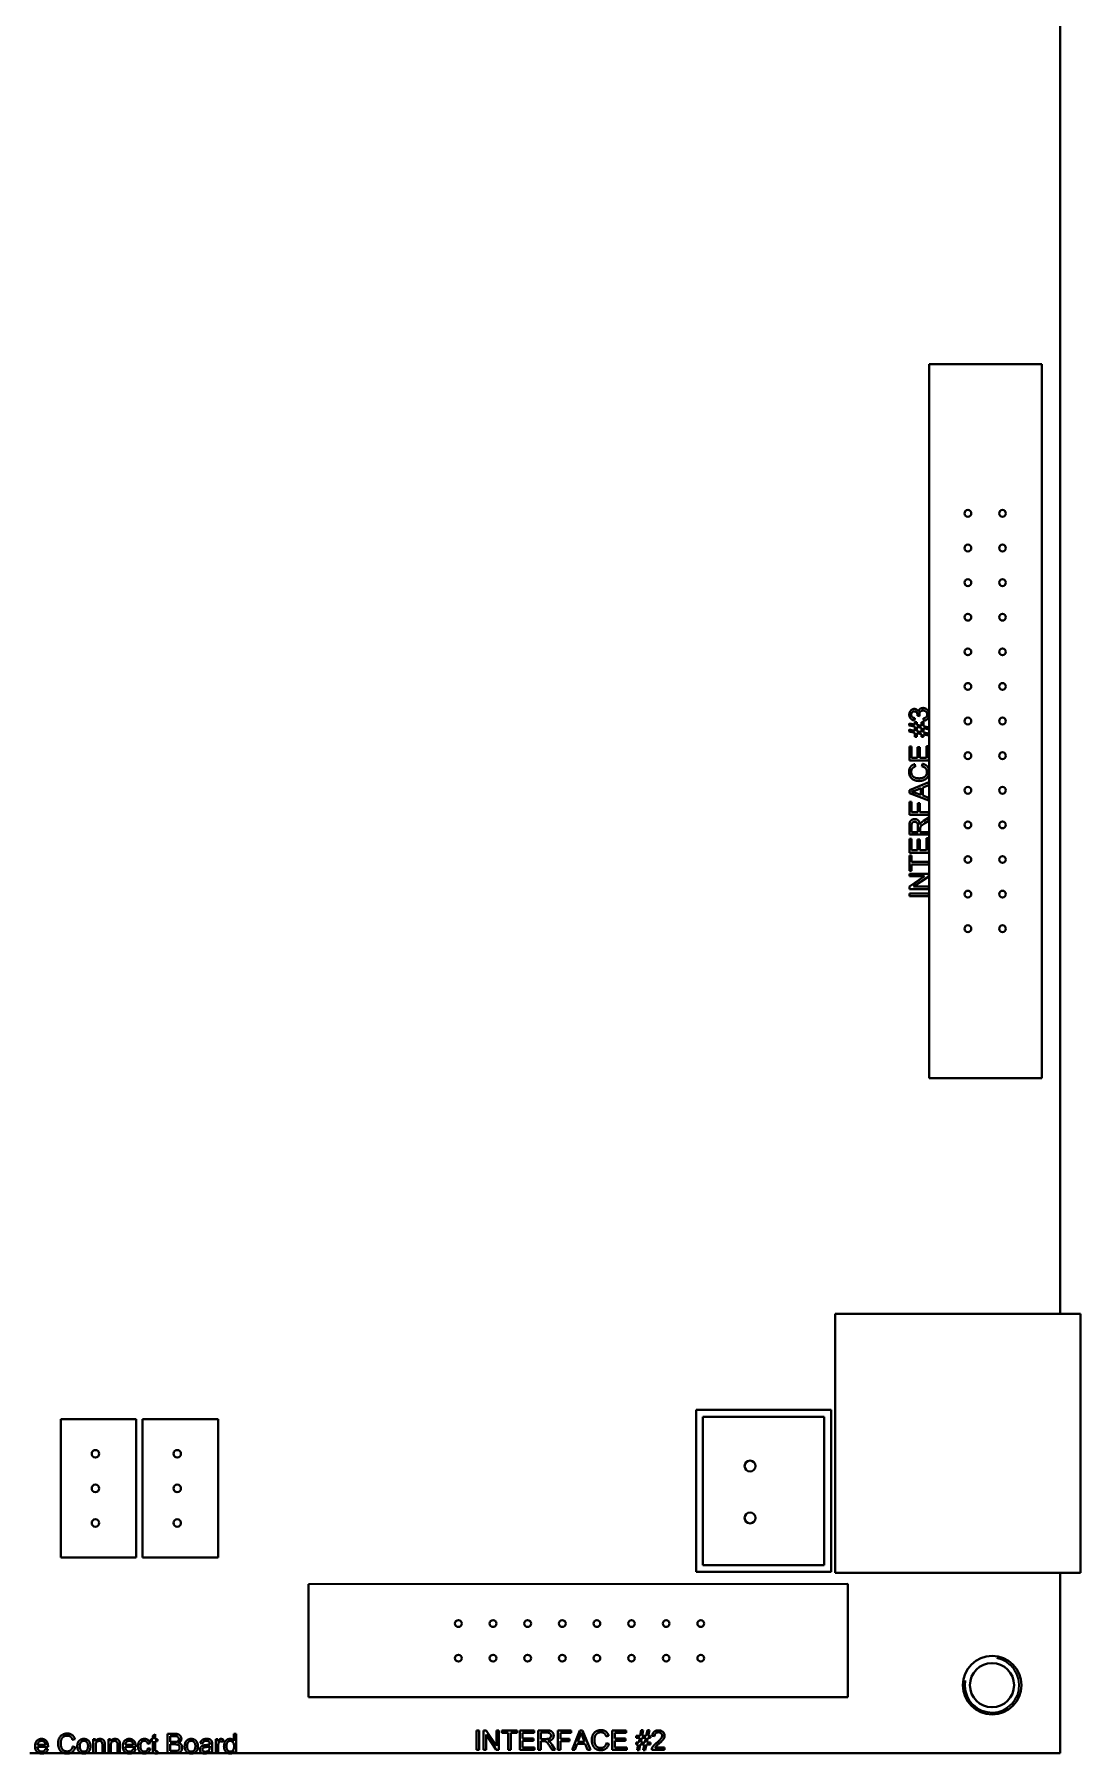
# Model space of a CAD drawing. Header units: millimetres. Extents: x 0 to 5887, y 0 to 4158.
# Drawn here: x 953 to 1029.8, y 2984.9 to 3111 of the extents above; entities that cross this region are included whole.
import ezdxf

# ---------------------------------------------------------------- set-up
doc = ezdxf.new("R2010")
doc.units = ezdxf.units.MM
doc.header["$LTSCALE"] = 7
doc.layers.add('가시적인 것(ISO)', color=3, linetype='Continuous', lineweight=40)
doc.layers.add('가시적인 좁은 것(ISO)', color=3, linetype='Continuous', lineweight=35)

msp = doc.modelspace()

# ---------------------------------------------------------------- linework, layer by layer
at = {"layer": '가시적인 것(ISO)'}
for p, q in [((1028.2836, 3017.1419), (1028.2836, 3197.8283)), ((1026.6698, 3086.8441), (1018.6815, 3086.842)), ((1018.6815, 3086.842), (1018.6815, 3034.4363)), ((1026.9365, 3086.8441), (1026.6698, 3086.8441)), ((1026.9365, 3034.4363), (1026.9365, 3086.8441)), ((1017.6179, 3060.8591), (1017.5863, 3060.6837)), ((1017.9729, 3061.0126), (1017.8193, 3061.0311)), ((1018.2713, 3060.6663), (1018.2484, 3060.8416)), ((1017.1975, 3060.4736), (1017.6157, 3060.3886)), ((1017.1975, 3060.3276), (1017.1975, 3060.4736)), ((1017.6157, 3060.2416), (1017.1975, 3060.3276)), ((1017.1975, 3060.0205), (1017.6157, 3059.9356)), ((1017.1975, 3059.8746), (1017.1975, 3060.0205)), ((1017.6157, 3059.7897), (1017.1975, 3059.8746)), ((1017.6157, 3060.5585), (1017.7605, 3060.5585)), ((1017.6157, 3060.3886), (1017.6157, 3060.5585)), ((1017.6157, 3059.9356), (1017.6157, 3060.2416)), ((1017.6157, 3059.4935), (1017.6157, 3059.7897)), ((1017.7605, 3060.5585), (1017.7605, 3060.3581)), ((1017.7605, 3060.3581), (1018.1145, 3060.2863)), ((1017.7605, 3060.2122), (1018.1145, 3060.1403)), ((1017.7605, 3059.9062), (1017.7605, 3060.2122)), ((1018.1145, 3059.8332), (1017.7605, 3059.9062)), ((1017.7605, 3059.7592), (1017.7605, 3059.4935)), ((1018.1145, 3059.6873), (1017.7605, 3059.7592)), ((1018.1145, 3060.5585), (1018.2593, 3060.5585)), ((1018.1145, 3060.2863), (1018.1145, 3060.5585)), ((1018.1145, 3060.1403), (1018.1145, 3059.8332)), ((1018.1145, 3059.4935), (1018.1145, 3059.6873)), ((1018.2593, 3060.5585), (1018.2593, 3060.2569)), ((1018.2593, 3060.2569), (1018.6742, 3060.1719)), ((1018.2593, 3060.1109), (1018.2593, 3059.8038)), ((1018.6742, 3060.026), (1018.2593, 3060.1109)), ((1018.2593, 3059.8038), (1018.6742, 3059.7189)), ((1018.6742, 3059.573), (1018.2593, 3059.6579)), ((1018.2593, 3059.6579), (1018.2593, 3059.4935)), ((1018.6742, 3060.1719), (1018.6742, 3060.026)), ((1018.6742, 3059.7189), (1018.6742, 3059.573)), ((1017.2215, 3058.7791), (1017.3903, 3058.7791)), ((1017.2215, 3057.7446), (1017.2215, 3058.7791)), ((1017.3903, 3058.7791), (1017.3903, 3057.934)), ((1017.7605, 3059.4935), (1017.6157, 3059.4935)), ((1017.827, 3058.7257), (1017.9958, 3058.7257)), ((1017.827, 3057.934), (1017.827, 3058.7257)), ((1017.9958, 3058.7257), (1017.9958, 3057.934)), ((1018.2593, 3059.4935), (1018.1145, 3059.4935)), ((1018.4814, 3058.8118), (1018.6502, 3058.8118)), ((1018.4814, 3057.934), (1018.4814, 3058.8118)), ((1018.6502, 3058.8118), (1018.6502, 3057.7446)), ((1018.6502, 3057.7446), (1017.2215, 3057.7446)), ((1017.3903, 3057.934), (1017.827, 3057.934)), ((1017.6124, 3057.4832), (1017.6571, 3057.297)), ((1017.9958, 3057.934), (1018.4814, 3057.934)), ((1018.1482, 3057.3177), (1018.1961, 3057.5072)), ((1017.2215, 3055.5644), (1018.6502, 3056.1481)), ((1018.6502, 3055.9325), (1018.2179, 3055.767)), ((1018.2179, 3055.767), (1018.2179, 3055.168)), ((1018.6502, 3056.1481), (1018.6502, 3055.9325)), ((1017.2215, 3055.3597), (1017.2215, 3055.5644)), ((1018.6502, 3054.8108), (1017.2215, 3055.3597)), ((1017.2215, 3054.7215), (1017.3903, 3054.7215)), ((1017.2215, 3053.7567), (1017.2215, 3054.7215)), ((1017.3903, 3054.7215), (1017.3903, 3053.9462)), ((1018.0644, 3055.2225), (1017.6451, 3055.3804)), ((1017.668, 3055.5579), (1018.0644, 3055.7082)), ((1017.8324, 3054.617), (1018.0012, 3054.617)), ((1017.8324, 3053.9462), (1017.8324, 3054.617)), ((1018.0012, 3054.617), (1018.0012, 3053.9462)), ((1018.0644, 3055.7082), (1018.0644, 3055.2225)), ((1018.2179, 3055.168), (1018.6502, 3055.0112)), ((1018.6502, 3055.0112), (1018.6502, 3054.8108)), ((1018.6502, 3053.7567), (1017.2215, 3053.7567)), ((1017.3903, 3053.9462), (1017.8324, 3053.9462)), ((1018.0012, 3053.9462), (1018.6502, 3053.9462)), ((1018.2615, 3053.3189), (1018.6502, 3053.5661)), ((1018.6502, 3053.3298), (1018.3529, 3053.1403)), ((1018.6502, 3053.9462), (1018.6502, 3053.7567)), ((1018.6502, 3053.5661), (1018.6502, 3053.3298)), ((1017.2215, 3052.3083), (1017.2215, 3052.9421)), ((1018.6502, 3052.3083), (1017.2215, 3052.3083)), ((1017.2215, 3052.0121), (1017.3903, 3052.0121)), ((1017.2215, 3050.9776), (1017.2215, 3052.0121)), ((1017.3794, 3052.4978), (1017.3794, 3052.9498)), ((1017.852, 3052.4978), (1017.3794, 3052.4978)), ((1017.3903, 3052.0121), (1017.3903, 3051.1671)), ((1017.852, 3052.904), (1017.852, 3052.4978)), ((1018.0154, 3052.7167), (1018.0154, 3052.4978)), ((1018.0154, 3052.4978), (1018.6502, 3052.4978)), ((1018.4814, 3052.0448), (1018.6502, 3052.0448)), ((1018.4814, 3051.1671), (1018.4814, 3052.0448)), ((1018.6502, 3052.4978), (1018.6502, 3052.3083)), ((1018.6502, 3052.0448), (1018.6502, 3050.9776)), ((1018.6502, 3050.9776), (1017.2215, 3050.9776)), ((1017.2215, 3050.7794), (1017.3903, 3050.7794)), ((1017.2215, 3049.6469), (1017.2215, 3050.7794)), ((1017.3903, 3051.1671), (1017.827, 3051.1671)), ((1017.3903, 3050.7794), (1017.3903, 3050.3068)), ((1017.827, 3051.9588), (1017.9958, 3051.9588)), ((1017.827, 3051.1671), (1017.827, 3051.9588)), ((1017.9958, 3051.9588), (1017.9958, 3051.1671)), ((1017.9958, 3051.1671), (1018.4814, 3051.1671)), ((1017.3903, 3049.6469), (1017.2215, 3049.6469)), ((1017.3903, 3050.3068), (1018.6502, 3050.3068)), ((1018.6502, 3050.1173), (1017.3903, 3050.1173)), ((1017.3903, 3050.1173), (1017.3903, 3049.6469)), ((1018.6502, 3050.3068), (1018.6502, 3050.1173)), ((1017.2215, 3049.4367), (1018.6502, 3049.4367)), ((1017.2215, 3049.2559), (1017.2215, 3049.4367)), ((1018.3431, 3049.2559), (1017.2215, 3049.2559)), ((1017.2215, 3048.5045), (1018.3431, 3049.2559)), ((1017.2215, 3048.3107), (1017.2215, 3048.5045)), ((1018.6502, 3048.3107), (1017.2215, 3048.3107)), ((1018.6502, 3049.2428), (1017.5286, 3048.4914)), ((1017.5286, 3048.4914), (1018.6502, 3048.4914)), ((1018.6502, 3049.4367), (1018.6502, 3049.2428)), ((1018.6502, 3048.4914), (1018.6502, 3048.3107)), ((1017.2215, 3047.9796), (1018.6502, 3047.9796)), ((1017.2215, 3047.7901), (1017.2215, 3047.9796)), ((1018.6502, 3047.7901), (1017.2215, 3047.7901)), ((1018.6502, 3047.9796), (1018.6502, 3047.7901)), ((1018.6815, 3034.4363), (1026.9365, 3034.4363)), ((1011.784, 3017.1419), (1011.784, 2998.1427)), ((1029.7832, 3017.1419), (1011.784, 3017.1419)), ((1029.7832, 2998.1427), (1029.7832, 3017.1419)), ((954.9736, 3009.4123), (954.9736, 2999.2523)), ((960.5108, 3009.4123), (954.9736, 3009.4123)), ((960.5108, 2999.2523), (960.5108, 3009.4123)), ((960.9736, 3009.4123), (960.9736, 2999.2523)), ((966.5108, 3009.4123), (960.9736, 3009.4123)), ((966.5108, 2999.2523), (966.5108, 3009.4123)), ((1011.4772, 3010.0867), (1001.5712, 3010.0867)), ((1001.5712, 3010.0867), (1001.5712, 2998.2)), ((1002.0712, 3009.5867), (1010.9772, 3009.5867)), ((1002.0712, 2998.7), (1002.0712, 3009.5867)), ((1010.9772, 3009.5867), (1010.9772, 2998.7)), ((1011.4772, 2998.2), (1011.4772, 3010.0867)), ((954.9736, 2999.2523), (960.5108, 2999.2523)), ((960.9736, 2999.2523), (966.5108, 2999.2523)), ((1001.5712, 2998.2), (1011.4772, 2998.2)), ((1010.9772, 2998.7), (1002.0712, 2998.7)), ((1011.784, 2998.1427), (1029.7832, 2998.1427)), ((1028.2836, 2984.8923), (1028.2836, 2998.1427)), ((1012.7186, 2997.3333), (973.1505, 2997.3096)), ((973.1505, 2997.3096), (973.1505, 2989.0174)), ((1012.7186, 2989.0148), (1012.7186, 2997.3333)), ((973.1505, 2989.0174), (978.4252, 2989.0148)), ((978.4252, 2989.0148), (1012.7186, 2989.0148)), ((985.4698, 2985.1423), (985.4698, 2986.5711)), ((985.4698, 2986.5711), (985.6593, 2986.5711)), ((985.6593, 2986.5711), (985.6593, 2985.1423)), ((985.9904, 2985.1423), (985.9904, 2986.5711)), ((985.9904, 2986.5711), (986.1842, 2986.5711)), ((986.1842, 2986.5711), (986.9356, 2985.4494)), ((986.9356, 2986.5711), (987.1164, 2986.5711)), ((986.9356, 2985.4494), (986.9356, 2986.5711)), ((987.1164, 2986.5711), (987.1164, 2985.1423)), ((987.3266, 2986.5711), (988.4591, 2986.5711)), ((987.3266, 2986.4023), (987.3266, 2986.5711)), ((987.797, 2986.4023), (987.3266, 2986.4023)), ((987.797, 2985.1423), (987.797, 2986.4023)), ((987.9865, 2986.4023), (987.9865, 2985.1423)), ((988.4591, 2986.4023), (987.9865, 2986.4023)), ((988.4591, 2986.5711), (988.4591, 2986.4023)), ((988.6573, 2985.1423), (988.6573, 2986.5711)), ((988.6573, 2986.5711), (989.6918, 2986.5711)), ((988.8468, 2986.4023), (988.8468, 2985.9656)), ((989.6918, 2986.4023), (988.8468, 2986.4023)), ((989.6918, 2986.5711), (989.6918, 2986.4023)), ((989.9881, 2985.1423), (989.9881, 2986.5711)), ((989.9881, 2986.5711), (990.6218, 2986.5711)), ((990.1775, 2986.4132), (990.6295, 2986.4132)), ((990.1775, 2985.9405), (990.1775, 2986.4132)), ((991.4364, 2985.1423), (991.4364, 2986.5711)), ((991.4364, 2986.5711), (992.4012, 2986.5711)), ((991.6259, 2986.4023), (991.6259, 2985.9601)), ((992.4012, 2986.4023), (991.6259, 2986.4023)), ((992.4012, 2986.5711), (992.4012, 2986.4023)), ((992.4905, 2985.1423), (993.0394, 2986.5711)), ((993.0394, 2986.5711), (993.2441, 2986.5711)), ((993.2441, 2986.5711), (993.8278, 2985.1423)), ((995.4243, 2985.1423), (995.4243, 2986.5711)), ((995.4243, 2986.5711), (996.4588, 2986.5711)), ((995.6138, 2986.4023), (995.6138, 2985.9656)), ((996.4588, 2986.4023), (995.6138, 2986.4023)), ((996.4588, 2986.5711), (996.4588, 2986.4023)), ((997.4694, 2986.1769), (997.5543, 2986.595)), ((997.5543, 2986.595), (997.7003, 2986.595)), ((997.7003, 2986.595), (997.6153, 2986.1769)), ((997.9213, 2986.1769), (998.0073, 2986.595)), ((998.0073, 2986.595), (998.1533, 2986.595)), ((998.1533, 2986.595), (998.0683, 2986.1769)), ((954.0355, 2985.3649), (953.2634, 2985.3649)), ((953.8515, 2985.5087), (953.2732, 2985.5087)), ((953.8493, 2985.2266), (954.0312, 2985.2038)), ((956.012, 2985.9301), (955.8258, 2985.8855)), ((955.8465, 2985.3943), (956.036, 2985.3464)), ((957.3569, 2984.8923), (957.3569, 2985.9279)), ((957.3569, 2985.9279), (957.5148, 2985.9279)), ((957.5148, 2985.9279), (957.5148, 2985.7809)), ((957.5322, 2985.4575), (957.5322, 2984.8923)), ((958.0223, 2984.8923), (958.0223, 2985.5218)), ((958.1976, 2985.5283), (958.1976, 2984.8923)), ((958.4666, 2984.8923), (958.4666, 2985.9279)), ((958.4666, 2985.9279), (958.6245, 2985.9279)), ((958.6245, 2985.9279), (958.6245, 2985.7809)), ((958.6419, 2985.4575), (958.6419, 2984.8923)), ((959.132, 2984.8923), (959.132, 2985.5218)), ((959.3073, 2985.5283), (959.3073, 2984.8923)), ((960.4703, 2985.3649), (959.6982, 2985.3649)), ((960.2863, 2985.5087), (959.708, 2985.5087)), ((960.2841, 2985.2266), (960.466, 2985.2038)), ((961.5179, 2985.623), (961.347, 2985.5969)), ((961.3622, 2985.2713), (961.5343, 2985.2484)), ((961.5865, 2985.9279), (961.7161, 2985.9279)), ((961.5865, 2985.7918), (961.5865, 2985.9279)), ((961.7161, 2985.7918), (961.5865, 2985.7918)), ((961.7161, 2986.1839), (961.8915, 2986.2895)), ((961.7161, 2985.9279), (961.7161, 2986.1839)), ((961.7161, 2985.1951), (961.7161, 2985.7918)), ((961.8915, 2986.2895), (961.8915, 2985.9279)), ((961.8915, 2985.9279), (962.0668, 2985.9279)), ((961.8915, 2985.7918), (961.8915, 2985.1853)), ((962.0668, 2985.7918), (961.8915, 2985.7918)), ((962.0668, 2985.9279), (962.0668, 2985.7918)), ((962.8073, 2984.8923), (962.8073, 2986.3211)), ((962.8073, 2986.3211), (963.3431, 2986.3211)), ((962.9968, 2986.1523), (963.2821, 2986.1523)), ((962.9968, 2985.721), (962.9968, 2986.1523)), ((963.305, 2985.721), (962.9968, 2985.721)), ((962.9968, 2985.5522), (963.3267, 2985.5522)), ((962.9968, 2985.0611), (962.9968, 2985.5522)), ((965.3773, 2985.6089), (965.2052, 2985.6317)), ((965.8957, 2985.4118), (965.8946, 2985.3475)), ((966.0721, 2985.5599), (966.0721, 2985.3257)), ((966.3421, 2984.8923), (966.3421, 2985.9279)), ((966.3421, 2985.9279), (966.5, 2985.9279)), ((966.5, 2985.9279), (966.5, 2985.7711)), ((966.5175, 2985.4346), (966.5175, 2984.8923)), ((966.9041, 2985.8953), (966.8431, 2985.7319)), ((967.6674, 2986.3211), (967.8428, 2986.3211)), ((967.6674, 2985.8092), (967.6674, 2986.3211)), ((967.8428, 2986.3211), (967.8428, 2984.8923)), ((985.6593, 2985.1423), (985.4698, 2985.1423)), ((986.1712, 2985.1423), (985.9904, 2985.1423)), ((986.1712, 2986.264), (986.1712, 2985.1423)), ((986.9226, 2985.1423), (986.1712, 2986.264)), ((987.1164, 2985.1423), (986.9226, 2985.1423)), ((987.9865, 2985.1423), (987.797, 2985.1423)), ((989.7245, 2985.1423), (988.6573, 2985.1423)), ((988.8468, 2985.9656), (989.6385, 2985.9656)), ((988.8468, 2985.7968), (988.8468, 2985.3111)), ((989.6385, 2985.7968), (988.8468, 2985.7968)), ((988.8468, 2985.3111), (989.7245, 2985.3111)), ((989.6385, 2985.9656), (989.6385, 2985.7968)), ((989.7245, 2985.3111), (989.7245, 2985.1423)), ((990.1775, 2985.1423), (989.9881, 2985.1423)), ((990.5837, 2985.9405), (990.1775, 2985.9405)), ((990.1775, 2985.7772), (990.1775, 2985.1423)), ((990.3964, 2985.7772), (990.1775, 2985.7772)), ((991.0095, 2985.1423), (990.82, 2985.4396)), ((990.9986, 2985.5311), (991.2458, 2985.1423)), ((991.2458, 2985.1423), (991.0095, 2985.1423)), ((991.6259, 2985.1423), (991.4364, 2985.1423)), ((991.6259, 2985.9601), (992.2967, 2985.9601)), ((991.6259, 2985.7914), (991.6259, 2985.1423)), ((992.2967, 2985.7914), (991.6259, 2985.7914)), ((992.2967, 2985.9601), (992.2967, 2985.7914)), ((992.6909, 2985.1423), (992.4905, 2985.1423)), ((992.8477, 2985.5746), (992.6909, 2985.1423)), ((993.4467, 2985.5746), (992.8477, 2985.5746)), ((992.9022, 2985.7282), (993.0601, 2986.1475)), ((993.3879, 2985.7282), (992.9022, 2985.7282)), ((993.2376, 2986.1246), (993.3879, 2985.7282)), ((993.6122, 2985.1423), (993.4467, 2985.5746)), ((993.8278, 2985.1423), (993.6122, 2985.1423)), ((995.1629, 2986.1801), (994.9767, 2986.1355)), ((994.9974, 2985.6443), (995.1869, 2985.5964)), ((996.4915, 2985.1423), (995.4243, 2985.1423)), ((995.6138, 2985.9656), (996.4054, 2985.9656)), ((995.6138, 2985.7968), (995.6138, 2985.3111)), ((996.4054, 2985.7968), (995.6138, 2985.7968)), ((995.6138, 2985.3111), (996.4915, 2985.3111)), ((996.4054, 2985.9656), (996.4054, 2985.7968)), ((996.4915, 2985.3111), (996.4915, 2985.1423)), ((997.1732, 2986.1769), (997.4694, 2986.1769)), ((997.1732, 2986.032), (997.1732, 2986.1769)), ((997.4389, 2986.032), (997.1732, 2986.032)), ((997.1732, 2985.6781), (997.367, 2985.6781)), ((997.1732, 2985.5333), (997.1732, 2985.6781)), ((997.3376, 2985.5333), (997.1732, 2985.5333)), ((997.2527, 2985.1184), (997.3376, 2985.5333)), ((997.3986, 2985.1184), (997.2527, 2985.1184)), ((997.367, 2985.6781), (997.4389, 2986.032)), ((997.4835, 2985.5333), (997.3986, 2985.1184)), ((997.7906, 2985.5333), (997.4835, 2985.5333)), ((997.5129, 2985.6781), (997.5859, 2986.032)), ((997.82, 2985.6781), (997.5129, 2985.6781)), ((997.5859, 2986.032), (997.8919, 2986.032)), ((997.6153, 2986.1769), (997.9213, 2986.1769)), ((997.7057, 2985.1184), (997.7906, 2985.5333)), ((997.8516, 2985.1184), (997.7057, 2985.1184)), ((997.8919, 2986.032), (997.82, 2985.6781)), ((997.9366, 2985.5333), (997.8516, 2985.1184)), ((998.2382, 2985.5333), (997.9366, 2985.5333)), ((998.0378, 2986.032), (997.966, 2985.6781)), ((997.966, 2985.6781), (998.2382, 2985.6781)), ((998.2382, 2986.032), (998.0378, 2986.032)), ((998.0683, 2986.1769), (998.2382, 2986.1769)), ((998.2382, 2986.1769), (998.2382, 2986.032)), ((998.2382, 2985.6781), (998.2382, 2985.5333)), ((999.2662, 2985.1423), (998.3221, 2985.1423)), ((998.5355, 2986.1453), (998.3547, 2986.1638)), ((998.566, 2985.3111), (999.2662, 2985.3111)), ((999.2662, 2985.3111), (999.2662, 2985.1423)), ((952.7097, 2984.8923), (953.4074, 2984.8923)), ((953.7429, 2984.8923), (955.2337, 2984.8923)), ((955.6286, 2984.8923), (956.5045, 2984.8923)), ((956.8224, 2984.8923), (957.3569, 2984.8923)), ((957.5322, 2984.8923), (957.3569, 2984.8923)), ((957.5322, 2984.8923), (958.0223, 2984.8923)), ((958.1976, 2984.8923), (958.0223, 2984.8923)), ((958.1976, 2984.8923), (958.4666, 2984.8923)), ((958.6419, 2984.8923), (958.4666, 2984.8923)), ((958.6419, 2984.8923), (959.132, 2984.8923)), ((959.3073, 2984.8923), (959.132, 2984.8923)), ((959.3073, 2984.8923), (959.8422, 2984.8923)), ((960.1777, 2984.8923), (960.9444, 2984.8923)), ((961.2528, 2984.8923), (961.8493, 2984.8923)), ((962.0668, 2985.0491), (962.0918, 2984.8934)), ((962.0865, 2984.8923), (962.8073, 2984.8923)), ((963.3518, 2984.8923), (962.8073, 2984.8923)), ((963.3529, 2985.0611), (962.9968, 2985.0611)), ((963.3518, 2984.8923), (964.3822, 2984.8923)), ((964.7002, 2984.8923), (965.3713, 2984.8923)), ((965.6897, 2984.8923), (965.9447, 2984.8923)), ((966.1276, 2984.8923), (965.9447, 2984.8923)), ((966.1276, 2984.8923), (966.3421, 2984.8923)), ((966.5175, 2984.8923), (966.3421, 2984.8923)), ((966.5175, 2984.8923), (967.2539, 2984.8923)), ((967.5248, 2984.8923), (967.6805, 2984.8923)), ((967.6805, 2984.8923), (967.6805, 2985.023)), ((967.8428, 2984.8923), (967.6805, 2984.8923)), ((967.8428, 2984.8923), (1028.2836, 2984.8923))]:
    msp.add_line(p, q, dxfattribs=at)
for centre, radius in [((1021.5136, 3075.8823), 0.2499), ((1024.0536, 3075.8823), 0.2499), ((1021.5136, 3073.3423), 0.2499), ((1024.0536, 3073.3423), 0.2499), ((1021.5136, 3070.8023), 0.2499), ((1024.0536, 3070.8023), 0.2499), ((1021.5136, 3068.2623), 0.2499), ((1024.0536, 3068.2623), 0.2499), ((1021.5136, 3065.7223), 0.2499), ((1024.0536, 3065.7223), 0.2499), ((1021.5136, 3063.1823), 0.2499), ((1024.0536, 3063.1823), 0.2499), ((1021.5136, 3060.6423), 0.2499), ((1024.0536, 3060.6423), 0.2499), ((1021.5136, 3058.1023), 0.2499), ((1024.0536, 3058.1023), 0.2499), ((1021.5136, 3055.5623), 0.2499), ((1024.0536, 3055.5623), 0.2499), ((1021.5136, 3053.0223), 0.2499), ((1024.0536, 3053.0223), 0.2499), ((1021.5136, 3050.4823), 0.2499), ((1024.0536, 3050.4823), 0.2499), ((1021.5136, 3047.9423), 0.2499), ((1024.0536, 3047.9423), 0.2499), ((1021.5136, 3045.4023), 0.2499), ((1024.0536, 3045.4023), 0.2499), ((957.5136, 3006.8723), 0.2749), ((963.5136, 3006.8723), 0.2749), ((1005.5336, 3005.9719), 0.4), ((957.5136, 3004.3323), 0.2749), ((963.5136, 3004.3323), 0.2749), ((957.5136, 3001.7923), 0.2749), ((963.5136, 3001.7923), 0.2749), ((1005.5336, 3002.1624), 0.4), ((984.1402, 2994.4123), 0.2499), ((986.6802, 2994.4123), 0.2499), ((989.2202, 2994.4123), 0.2499), ((991.7602, 2994.4123), 0.2499), ((994.3002, 2994.4123), 0.2499), ((996.8402, 2994.4123), 0.2499), ((999.3802, 2994.4123), 0.2499), ((1001.9202, 2994.4123), 0.2499), ((984.1402, 2991.8723), 0.2499), ((986.6802, 2991.8723), 0.2499), ((989.2202, 2991.8723), 0.2499), ((991.7602, 2991.8723), 0.2499), ((994.3002, 2991.8723), 0.2499), ((996.8402, 2991.8723), 0.2499), ((999.3802, 2991.8723), 0.2499), ((1001.9202, 2991.8723), 0.2499), ((1023.2933, 2989.8923), 2.15), ((1023.2836, 2989.8923), 1.621)]:
    msp.add_circle(centre, radius, dxfattribs=at)
for points in [[(1017.216, 3061.1139), (1017.216, 3061.2304), (1017.3162, 3061.4275), (1017.4894, 3061.5321), (1017.5863, 3061.5321)], [(1017.5863, 3060.6837), (1017.4099, 3060.7164), (1017.216, 3060.944), (1017.216, 3061.1139)], [(1017.583, 3061.3513), (1017.4861, 3061.3513), (1017.3598, 3061.2206), (1017.3598, 3061.1172)], [(1017.3598, 3061.1172), (1017.3598, 3061.0148), (1017.4883, 3060.8787), (1017.6179, 3060.8591)], [(1017.8215, 3061.0594), (1017.8215, 3061.1716), (1017.7039, 3061.3513), (1017.583, 3061.3513)], [(1017.5863, 3061.5321), (1017.6789, 3061.5321), (1017.8313, 3061.433), (1017.876, 3061.3349)], [(1017.8193, 3061.0311), (1017.8215, 3061.0496), (1017.8215, 3061.0594)], [(1017.876, 3061.3349), (1017.9054, 3061.4624), (1018.0894, 3061.6018), (1018.2277, 3061.6018)], [(1018.231, 3061.4155), (1018.1101, 3061.4155), (1017.9533, 3061.2576), (1017.9533, 3061.1357)], [(1017.9533, 3061.1357), (1017.9533, 3061.0867), (1017.9729, 3061.0126)], [(1018.2277, 3061.6018), (1018.4139, 3061.6018), (1018.6742, 3061.3284), (1018.6742, 3061.1204)], [(1018.5294, 3061.1215), (1018.5294, 3061.2457), (1018.3573, 3061.4155), (1018.231, 3061.4155)], [(1018.2484, 3060.8416), (1018.3976, 3060.8721), (1018.5294, 3061.017), (1018.5294, 3061.1215)], [(1018.6742, 3061.1204), (1018.6742, 3060.932), (1018.4499, 3060.6837), (1018.2713, 3060.6663)], [(1017.1964, 3056.9191), (1017.1964, 3057.1336), (1017.4153, 3057.4255), (1017.6124, 3057.4832)], [(1017.6571, 3057.297), (1017.5014, 3057.2469), (1017.3587, 3057.0585), (1017.3587, 3056.9148)], [(1018.5119, 3056.8995), (1018.5119, 3057.0585), (1018.329, 3057.2785), (1018.1482, 3057.3177)], [(1018.1961, 3057.5072), (1018.4292, 3057.4473), (1018.6742, 3057.1391), (1018.6742, 3056.9158)], [(1017.925, 3056.2439), (1017.7017, 3056.2439), (1017.3685, 3056.4149), (1017.1964, 3056.7296), (1017.1964, 3056.9191)], [(1017.3587, 3056.9148), (1017.3587, 3056.7503), (1017.5166, 3056.5282), (1017.7823, 3056.4389), (1017.9239, 3056.4389)], [(1017.9239, 3056.4389), (1018.1057, 3056.4389), (1018.378, 3056.5456), (1018.5119, 3056.7688), (1018.5119, 3056.8995)], [(1018.6742, 3056.9158), (1018.6742, 3056.685), (1018.4858, 3056.3953), (1018.1297, 3056.2439), (1017.925, 3056.2439)], [(1017.3718, 3055.4577), (1017.4872, 3055.4904), (1017.668, 3055.5579)], [(1017.6451, 3055.3804), (1017.509, 3055.4294), (1017.3718, 3055.4577)], [(1017.2215, 3052.9421), (1017.2215, 3053.1327), (1017.2988, 3053.332), (1017.4937, 3053.4507), (1017.6113, 3053.4507)], [(1017.3794, 3052.9498), (1017.3794, 3053.1087), (1017.5101, 3053.2558), (1017.6113, 3053.2558)], [(1017.6113, 3053.4507), (1017.7638, 3053.4507), (1017.9718, 3053.2536), (1018.0001, 3053.0489)], [(1017.6113, 3053.2558), (1017.6799, 3053.2558), (1017.7986, 3053.1795), (1017.852, 3053.0336), (1017.852, 3052.904)], [(1018.0709, 3053.1621), (1018.1471, 3053.2449), (1018.2615, 3053.3189)], [(1018.0001, 3053.0489), (1018.036, 3053.1229), (1018.0709, 3053.1621)], [(1018.0219, 3052.8223), (1018.0154, 3052.7897), (1018.0154, 3052.7167)], [(1018.3529, 3053.1403), (1018.2244, 3053.0576), (1018.0883, 3052.9508), (1018.0328, 3052.8659), (1018.0219, 3052.8223)], [(990.6218, 2986.5711), (990.8124, 2986.5711), (991.0117, 2986.4938), (991.1304, 2986.2988), (991.1304, 2986.1812)], [(990.6295, 2986.4132), (990.7885, 2986.4132), (990.9355, 2986.2825), (990.9355, 2986.1812)], [(993.0601, 2986.1475), (993.1091, 2986.2836), (993.1374, 2986.4208)], [(993.1374, 2986.4208), (993.1701, 2986.3054), (993.2376, 2986.1246)], [(993.9236, 2985.8676), (993.9236, 2986.0908), (994.0946, 2986.4241), (994.4093, 2986.5961), (994.5988, 2986.5961)], [(994.5945, 2986.4339), (994.43, 2986.4339), (994.2079, 2986.276), (994.1186, 2986.0102), (994.1186, 2985.8687)], [(994.9767, 2986.1355), (994.9266, 2986.2912), (994.7382, 2986.4339), (994.5945, 2986.4339)], [(994.5988, 2986.5961), (994.8134, 2986.5961), (995.1052, 2986.3772), (995.1629, 2986.1801)], [(998.3547, 2986.1638), (998.3732, 2986.3653), (998.615, 2986.5765), (998.8186, 2986.5765)], [(998.8143, 2986.4317), (998.688, 2986.4317), (998.5366, 2986.2792), (998.5355, 2986.1453)], [(999.0833, 2986.1845), (999.0833, 2986.289), (998.9341, 2986.4317), (998.8143, 2986.4317)], [(998.8186, 2986.5765), (999.0245, 2986.5765), (999.264, 2986.3489), (999.264, 2986.1801)], [(953.0826, 2985.4009), (953.0826, 2985.6622), (953.3516, 2985.9508), (953.5662, 2985.9508)], [(953.576, 2984.8695), (953.3484, 2984.8695), (953.0826, 2985.1493), (953.0826, 2985.4009)], [(953.2634, 2985.3649), (953.2732, 2985.194), (953.4464, 2985.0132), (953.576, 2985.0132)], [(953.2732, 2985.5087), (953.2819, 2985.6448), (953.4464, 2985.8071), (953.5672, 2985.8071)], [(953.5662, 2985.9508), (953.7731, 2985.9508), (954.0366, 2985.6677), (954.0366, 2985.4118)], [(953.5672, 2985.8071), (953.7012, 2985.8071), (953.785, 2985.7058)], [(953.576, 2985.0132), (953.6729, 2985.0132), (953.809, 2985.1156), (953.8493, 2985.2266)], [(954.0312, 2985.2038), (953.9876, 2985.0448), (953.7556, 2984.8695), (953.576, 2984.8695)], [(953.785, 2985.7058), (953.8395, 2985.6394), (953.8515, 2985.5087)], [(954.0366, 2985.4118), (954.0366, 2985.3965), (954.0355, 2985.3649)], [(954.7728, 2985.6176), (954.7728, 2985.8408), (954.9437, 2986.1741), (955.2584, 2986.3461), (955.4479, 2986.3461)], [(955.4447, 2984.8684), (955.2138, 2984.8684), (954.9241, 2985.0568), (954.7728, 2985.4129), (954.7728, 2985.6176)], [(955.4436, 2986.1839), (955.2791, 2986.1839), (955.057, 2986.026), (954.9677, 2985.7602), (954.9677, 2985.6187)], [(954.9677, 2985.6187), (954.9677, 2985.4368), (955.0744, 2985.1646), (955.2976, 2985.0306), (955.4283, 2985.0306)], [(955.4283, 2985.0306), (955.5873, 2985.0306), (955.8073, 2985.2136), (955.8465, 2985.3943)], [(955.8258, 2985.8855), (955.7757, 2986.0412), (955.5873, 2986.1839), (955.4436, 2986.1839)], [(956.036, 2985.3464), (955.9761, 2985.1134), (955.6679, 2984.8684), (955.4447, 2984.8684)], [(955.4479, 2986.3461), (955.6625, 2986.3461), (955.9543, 2986.1272), (956.012, 2985.9301)], [(956.1819, 2985.4107), (956.1819, 2985.6971), (956.342, 2985.8354)], [(956.6665, 2984.8695), (956.4498, 2984.8695), (956.1819, 2985.1482), (956.1819, 2985.4107)], [(956.342, 2985.8354), (956.4748, 2985.9508), (956.6665, 2985.9508)], [(956.3627, 2985.4096), (956.3627, 2985.6089), (956.5358, 2985.806), (956.6665, 2985.806)], [(956.6665, 2985.0132), (956.5358, 2985.0132), (956.3627, 2985.2114), (956.3627, 2985.4096)], [(956.6665, 2985.9508), (956.8799, 2985.9508), (957.1511, 2985.6709), (957.1511, 2985.4248)], [(956.6665, 2985.806), (956.7961, 2985.806), (956.9703, 2985.6078), (956.9703, 2985.4161)], [(957.1511, 2985.4248), (957.1511, 2985.2256), (957.0313, 2984.9958), (956.8026, 2984.8695), (956.6665, 2984.8695)], [(956.9703, 2985.4161), (956.9703, 2985.2125), (956.7972, 2985.0132), (956.6665, 2985.0132)], [(957.5148, 2985.7809), (957.6292, 2985.9508), (957.8437, 2985.9508)], [(957.8067, 2985.7984), (957.6945, 2985.7984), (957.5322, 2985.6557), (957.5322, 2985.4575)], [(958.0223, 2985.5218), (958.0223, 2985.6285), (957.9809, 2985.7352), (957.8775, 2985.7984), (957.8067, 2985.7984)], [(957.8437, 2985.9508), (957.9373, 2985.9508), (958.0942, 2985.8833), (958.1726, 2985.7744), (958.1878, 2985.6993)], [(958.1878, 2985.6993), (958.1976, 2985.6503), (958.1976, 2985.5283)], [(958.6245, 2985.7809), (958.7388, 2985.9508), (958.9534, 2985.9508)], [(958.9163, 2985.7984), (958.8042, 2985.7984), (958.6419, 2985.6557), (958.6419, 2985.4575)], [(959.132, 2985.5218), (959.132, 2985.6285), (959.0906, 2985.7352), (958.9871, 2985.7984), (958.9163, 2985.7984)], [(958.9534, 2985.9508), (959.047, 2985.9508), (959.2038, 2985.8833), (959.2822, 2985.7744), (959.2975, 2985.6993)], [(959.2975, 2985.6993), (959.3073, 2985.6503), (959.3073, 2985.5283)], [(959.5175, 2985.4009), (959.5175, 2985.6622), (959.7864, 2985.9508), (960.001, 2985.9508)], [(960.0108, 2984.8695), (959.7832, 2984.8695), (959.5175, 2985.1493), (959.5175, 2985.4009)], [(959.6982, 2985.3649), (959.708, 2985.194), (959.8812, 2985.0132), (960.0108, 2985.0132)], [(959.708, 2985.5087), (959.7167, 2985.6448), (959.8812, 2985.8071), (960.0021, 2985.8071)], [(960.001, 2985.9508), (960.2079, 2985.9508), (960.4714, 2985.6677), (960.4714, 2985.4118)], [(960.0021, 2985.8071), (960.136, 2985.8071), (960.2199, 2985.7058)], [(960.0108, 2985.0132), (960.1077, 2985.0132), (960.2438, 2985.1156), (960.2841, 2985.2266)], [(960.466, 2985.2038), (960.4224, 2985.0448), (960.1905, 2984.8695), (960.0108, 2984.8695)], [(960.2199, 2985.7058), (960.2743, 2985.6394), (960.2863, 2985.5087)], [(960.4714, 2985.4118), (960.4714, 2985.3965), (960.4703, 2985.3649)], [(960.6326, 2985.4063), (960.6326, 2985.574), (960.7437, 2985.8256), (960.9713, 2985.9508), (961.1041, 2985.9508)], [(961.103, 2984.8695), (960.8907, 2984.8695), (960.6326, 2985.1471), (960.6326, 2985.4063)], [(961.1117, 2985.8071), (960.9789, 2985.8071), (960.8134, 2985.6165), (960.8134, 2985.4107)], [(960.8134, 2985.4107), (960.8134, 2985.2027), (960.9734, 2985.0132), (961.1019, 2985.0132)], [(961.1019, 2985.0132), (961.2054, 2985.0132), (961.3437, 2985.1395), (961.3622, 2985.2713)], [(961.5343, 2985.2484), (961.506, 2985.0709), (961.2729, 2984.8695), (961.103, 2984.8695)], [(961.1041, 2985.9508), (961.2729, 2985.9508), (961.4874, 2985.7798), (961.5179, 2985.623)], [(961.347, 2985.5969), (961.323, 2985.7014), (961.1989, 2985.8071), (961.1117, 2985.8071)], [(961.959, 2984.8782), (961.8642, 2984.8782), (961.7586, 2984.9391), (961.7161, 2985.0372), (961.7161, 2985.1951)], [(961.8915, 2985.1853), (961.8915, 2985.1101), (961.91, 2985.0666), (961.9513, 2985.0415), (961.9906, 2985.0415)], [(963.2821, 2986.1523), (963.4356, 2986.1523), (963.562, 2986.112), (963.6306, 2986.0042), (963.6306, 2985.9334)], [(963.4857, 2985.7374), (963.4313, 2985.721), (963.305, 2985.721)], [(963.3267, 2985.5522), (963.4629, 2985.5522), (963.6077, 2985.5043), (963.6915, 2985.3867), (963.6915, 2985.3072)], [(963.3431, 2986.3211), (963.5064, 2986.3211), (963.7046, 2986.234), (963.8168, 2986.0543), (963.8168, 2985.9552)], [(963.8865, 2985.3061), (963.8865, 2985.2059), (963.8015, 2985.0339), (963.6774, 2984.9402), (963.489, 2984.8923), (963.3518, 2984.8923)], [(963.6915, 2985.3072), (963.6915, 2985.2386), (963.6349, 2985.1341), (963.5467, 2985.0796), (963.4814, 2985.0676)], [(963.6306, 2985.9334), (963.6306, 2985.8583), (963.5576, 2985.7592), (963.4857, 2985.7374)], [(963.8168, 2985.9552), (963.8168, 2985.8637), (963.7177, 2985.7025), (963.6164, 2985.6524)], [(963.6164, 2985.6524), (963.7471, 2985.6143), (963.8865, 2985.4314), (963.8865, 2985.3061)], [(964.0596, 2985.4107), (964.0596, 2985.6971), (964.2197, 2985.8354)], [(964.5442, 2984.8695), (964.3275, 2984.8695), (964.0596, 2985.1482), (964.0596, 2985.4107)], [(964.2197, 2985.8354), (964.3526, 2985.9508), (964.5442, 2985.9508)], [(964.2404, 2985.4096), (964.2404, 2985.6089), (964.4135, 2985.806), (964.5442, 2985.806)], [(964.5442, 2985.0132), (964.4135, 2985.0132), (964.2404, 2985.2114), (964.2404, 2985.4096)], [(964.5442, 2985.9508), (964.7577, 2985.9508), (965.0288, 2985.6709), (965.0288, 2985.4248)], [(964.5442, 2985.806), (964.6738, 2985.806), (964.8481, 2985.6078), (964.8481, 2985.4161)], [(965.0288, 2985.4248), (965.0288, 2985.2256), (964.909, 2984.9958), (964.6803, 2984.8695), (964.5442, 2984.8695)], [(964.8481, 2985.4161), (964.8481, 2985.2125), (964.6749, 2985.0132), (964.5442, 2985.0132)], [(965.1747, 2985.1657), (965.1747, 2985.2419), (965.2444, 2985.3671), (965.3555, 2985.4433), (965.4263, 2985.4619)], [(965.5287, 2984.8695), (965.3577, 2984.8695), (965.1747, 2985.0361), (965.1747, 2985.1657)], [(965.2052, 2985.6317), (965.2281, 2985.7417), (965.3359, 2985.8779), (965.5385, 2985.9508), (965.6713, 2985.9508)], [(965.3621, 2985.17), (965.3621, 2985.2157), (965.4111, 2985.2909), (965.5004, 2985.3301), (965.6093, 2985.3453)], [(965.57, 2985.0067), (965.4677, 2985.0067), (965.3621, 2985.1003), (965.3621, 2985.17)], [(965.6463, 2985.806), (965.5232, 2985.806), (965.4056, 2985.7189), (965.3773, 2985.6089)], [(965.4263, 2985.4619), (965.4775, 2985.476), (965.582, 2985.4891)], [(965.8663, 2985.1722), (965.8292, 2985.0949), (965.6713, 2985.0067), (965.57, 2985.0067)], [(965.582, 2985.4891), (965.7944, 2985.5141), (965.8946, 2985.549)], [(965.6093, 2985.3453), (965.7998, 2985.3726), (965.8957, 2985.4118)], [(965.8456, 2985.7461), (965.7791, 2985.806), (965.6463, 2985.806)], [(965.6713, 2985.9508), (965.8042, 2985.9508), (965.9697, 2985.8887), (966.0481, 2985.794), (966.0634, 2985.7221)], [(965.8957, 2985.5947), (965.8957, 2985.7025), (965.8456, 2985.7461)], [(965.8946, 2985.3475), (965.8946, 2985.2321), (965.8663, 2985.1722)], [(965.8946, 2985.549), (965.8957, 2985.5849), (965.8957, 2985.5947)], [(966.0634, 2985.7221), (966.0721, 2985.6764), (966.0721, 2985.5599)], [(966.0721, 2985.3257), (966.0721, 2985.0818), (966.0949, 2984.9522), (966.1276, 2984.8923)], [(966.5, 2985.7711), (966.5599, 2985.8811), (966.6623, 2985.9508), (966.7244, 2985.9508)], [(966.5469, 2985.6394), (966.5175, 2985.5457), (966.5175, 2985.4346)], [(966.7146, 2985.77), (966.6569, 2985.77), (966.5665, 2985.7003), (966.5469, 2985.6394)], [(966.8431, 2985.7319), (966.7788, 2985.77), (966.7146, 2985.77)], [(966.7244, 2985.9508), (966.8126, 2985.9508), (966.9041, 2985.8953)], [(966.9454, 2985.4096), (966.9454, 2985.5642), (967.0489, 2985.8169), (967.2547, 2985.9508), (967.3821, 2985.9508)], [(967.3908, 2984.8695), (967.2667, 2984.8695), (967.0598, 2985.0056), (966.9454, 2985.2506), (966.9454, 2985.4096)], [(967.1262, 2985.4096), (967.1262, 2985.6143), (967.283, 2985.806), (967.4006, 2985.806)], [(967.4083, 2985.0132), (967.2939, 2985.0132), (967.1262, 2985.2103), (967.1262, 2985.4096)], [(967.3821, 2985.9508), (967.4758, 2985.9508), (967.6217, 2985.8724), (967.6674, 2985.8092)], [(967.4006, 2985.806), (967.5204, 2985.806), (967.6838, 2985.6067), (967.6838, 2985.3943)], [(967.6838, 2985.3943), (967.6838, 2985.2016), (967.5226, 2985.0132), (967.4083, 2985.0132)], [(990.5021, 2985.7707), (990.4694, 2985.7772), (990.3964, 2985.7772)], [(990.82, 2985.4396), (990.7373, 2985.5681), (990.6306, 2985.7042), (990.5456, 2985.7598), (990.5021, 2985.7707)], [(990.9355, 2986.1812), (990.9355, 2986.1126), (990.8592, 2985.9939), (990.7133, 2985.9405), (990.5837, 2985.9405)], [(991.1304, 2986.1812), (991.1304, 2986.0288), (990.9333, 2985.8208), (990.7286, 2985.7924)], [(990.7286, 2985.7924), (990.8026, 2985.7565), (990.8418, 2985.7217)], [(990.8418, 2985.7217), (990.9246, 2985.6454), (990.9986, 2985.5311)], [(994.5956, 2985.1184), (994.3647, 2985.1184), (994.075, 2985.3068), (993.9236, 2985.6629), (993.9236, 2985.8676)], [(994.1186, 2985.8687), (994.1186, 2985.6868), (994.2253, 2985.4146), (994.4485, 2985.2806), (994.5792, 2985.2806)], [(994.5792, 2985.2806), (994.7382, 2985.2806), (994.9582, 2985.4636), (994.9974, 2985.6443)], [(995.1869, 2985.5964), (995.127, 2985.3634), (994.8188, 2985.1184), (994.5956, 2985.1184)], [(998.3221, 2985.1423), (998.3199, 2985.2055), (998.3428, 2985.2643)], [(998.3428, 2985.2643), (998.3787, 2985.3612), (998.5377, 2985.5474), (998.688, 2985.6705)], [(998.8426, 2985.5855), (998.6847, 2985.4538), (998.5954, 2985.359), (998.566, 2985.3111)], [(998.688, 2985.6705), (998.9199, 2985.8621), (999.0833, 2986.0843), (999.0833, 2986.1845)], [(999.264, 2986.1801), (999.264, 2986.0941), (999.1943, 2985.9286), (999.031, 2985.7456), (998.8426, 2985.5855)], [(962.0918, 2984.8934), (962.0178, 2984.8782), (961.959, 2984.8782)], [(961.9906, 2985.0415), (962.0189, 2985.0415), (962.0668, 2985.0491)], [(963.4814, 2985.0676), (963.4443, 2985.0611), (963.3529, 2985.0611)], [(965.9098, 2985.0197), (965.8118, 2984.937), (965.6321, 2984.8695), (965.5287, 2984.8695)], [(965.9447, 2984.8923), (965.9174, 2984.9468), (965.9098, 2985.0197)], [(967.6805, 2985.023), (967.5825, 2984.8695), (967.3908, 2984.8695)]]:
    msp.add_open_spline(points, degree=2, dxfattribs=at)
at = {"layer": '가시적인 좁은 것(ISO)'}
msp.add_arc((1023.2836, 2989.8923), 2, 170, 80, dxfattribs=at)

doc.saveas('drawing.dxf')
